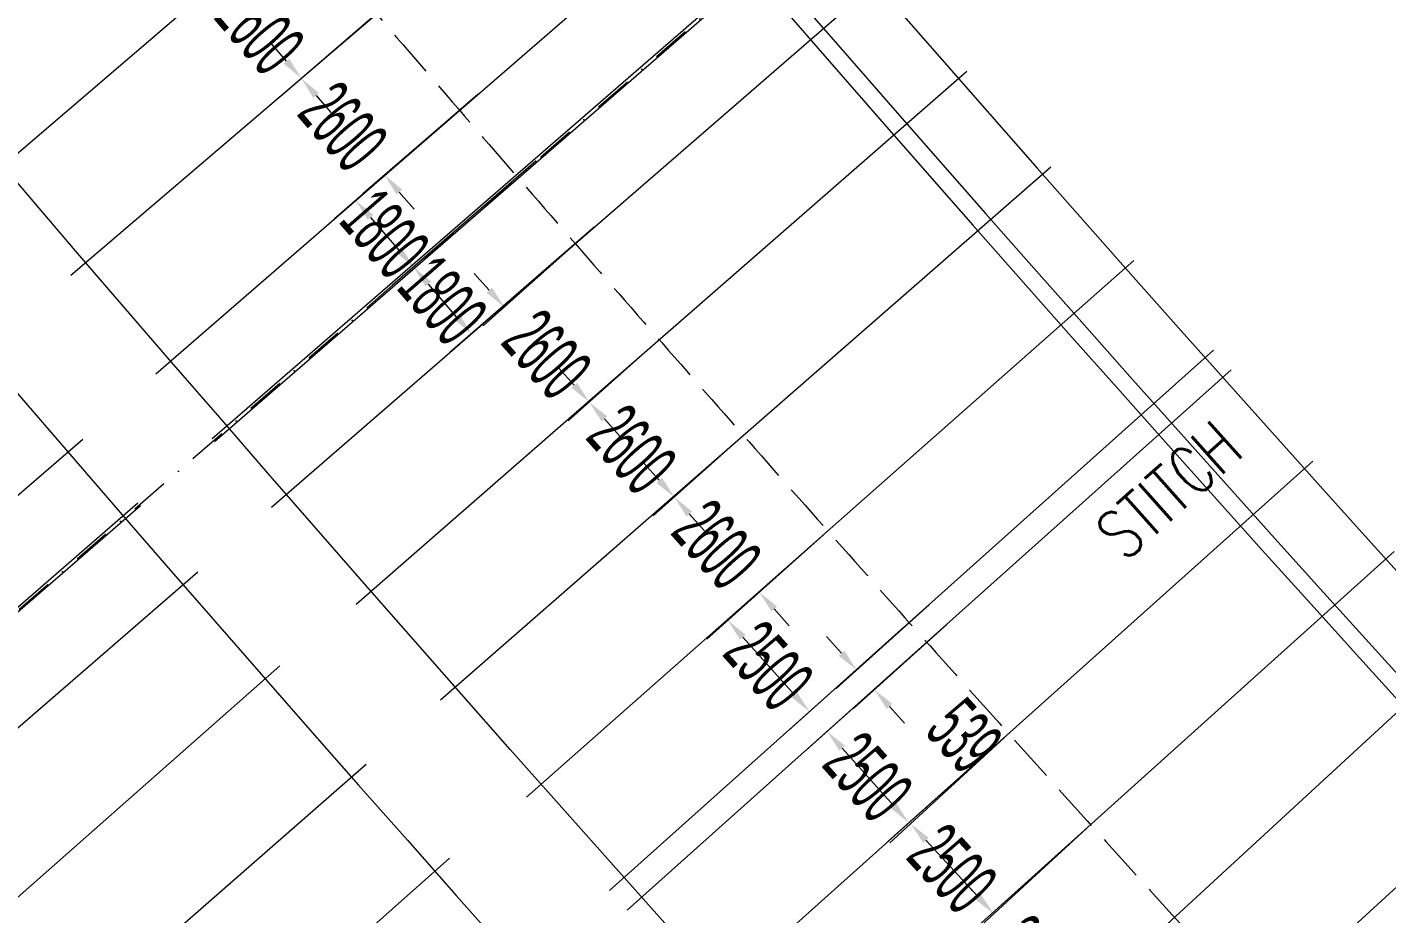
# Model space of a CAD drawing. Header units: millimetres. Extents: x 27228149 to 29012050, y 40856015 to 42918728.
# Drawn here: x 27579690 to 27607415, y 42112176 to 42130262 of the extents above; entities that cross this region are included whole.
import ezdxf

# ---------------------------------------------------------------- set-up
doc = ezdxf.new("R2010")
doc.units = ezdxf.units.MM
doc.header["$LTSCALE"] = 0.05
doc.linetypes.add('DGN Style 3', pattern=[27349.722329, 19535.51595, -7814.20638])
doc.linetypes.add('DGN Style 4', pattern=[31276.361035, 15628.41276, -7814.20638, 19.535516, -7814.20638])
doc.layers.get('Defpoints').update_dxf_attribs({"lineweight": 0})
for name, color, linetype, lineweight in [('InnerEdge_NB', 7, 'Continuous', 0), ('InnerEdge_SB', 7, 'Continuous', 0), ('OuterEdge_SB', 7, 'Continuous', 0), ('PlacementCurve_NB', 1, 'DGN Style 3', 0), ('PlacementCurve_SB', 1, 'DGN Style 3', 0), ('S-_ANOT----_A-', 7, 'Continuous', 0), ('S-_ANOT----_T-', 7, 'Continuous', 0), ('S-_GRIDLINE_E- Adjusted', 6, 'DGN Style 4', 0), ('S-_SEG-----_E-NB', 3, 'Continuous', 13), ('S-_SEG-----_E-SB', 3, 'Continuous', 13), ('S-_WALLLBW-_E-', 40, 'Continuous', 13)]:
    doc.layers.add(name, color=color, linetype=linetype, lineweight=lineweight)
doc.styles.add('Styletxt', font='txt.shx')
doc.styles.add('StyleWORKING', font='WORKING.shx')
doc.dimstyles.new('dim300', dxfattribs={"dimtxt": 750, "dimasz": 750, "dimexe": 375, "dimexo": 375, "dimgap": 375, "dimtad": 1, "dimdec": 0, "dimzin": 11, "dimdsep": 46, "dimtxsty": 'StyleWORKING', "dimsah": 1, "dimcen": 0.09, "dimclrd": 7, "dimclre": 7, "dimadec": 4, "dimazin": 3, "dimtfac": 1, "dimtdec": 0, "dimtmove": 0, "dimatfit": 3, "dimfxl": 1, "dimtolj": 1, "dimtzin": 0, "dimlwd": 0, "dimlwe": 0, "dimarcsym": 0})

# ---------------------------------------------------------------- blocks, each defined once
blk = doc.blocks.new('*D36')
at = {"layer": 'Defpoints', "color": 0, "linetype": 'Continuous', "transparency": 16777216}
for p in [(27588974, 42128971), (27590156, 42127613), (27587569, 42125369)]:
    blk.add_point(p, dxfattribs=at)
at = {"layer": 'S-_ANOT----_A-', "linetype": 'Continuous', "transparency": 16777216}
for p, q in [((27588887, 42128896), (27585955, 42126353)), ((27590069, 42127538), (27587135, 42124993))]:
    blk.add_line(p, q, dxfattribs=at)
at = {"layer": 'S-_ANOT----_A-', "color": 7, "linetype": 'Continuous', "lineweight": 0, "transparency": 16777216}
blk.add_line((27586691, 42126382), (27587268, 42125717), dxfattribs=at)
at = {"layer": 'S-_ANOT----_A-', "color": 7, "linetype": 'Continuous', "transparency": 16777216}
for points in [[(27586749, 42126432), (27586633, 42126332), (27586390, 42126729)], [(27587326, 42125767), (27587210, 42125667), (27587569, 42125369)]]:
    blk.add_solid(points, dxfattribs=at)
at = {"layer": 'S-_ANOT----_A-', "color": 0, "linetype": 'Continuous', "transparency": 16777216, "insert": (27586981, 42126050), "char_height": 1150, "attachment_point": 5, "rotation": 310.9396, "style": 'StyleWORKING'}
blk.add_mtext('\\A1;{\\W0.47826;\\C0;1800}', dxfattribs=at)
blk = doc.blocks.new('*D37')
at = {"layer": 'Defpoints', "color": 0, "linetype": 'Continuous', "transparency": 16777216}
for p in [(27590156, 42127613), (27591341, 42126258), (27587569, 42125369)]:
    blk.add_point(p, dxfattribs=at)
at = {"layer": 'S-_ANOT----_A-', "linetype": 'Continuous', "transparency": 16777216}
for p, q in [((27590069, 42127538), (27587135, 42124993)), ((27591254, 42126183), (27588314, 42123633))]:
    blk.add_line(p, q, dxfattribs=at)
at = {"layer": 'S-_ANOT----_A-', "color": 7, "linetype": 'Continuous', "lineweight": 0, "transparency": 16777216}
blk.add_line((27588447, 42124357), (27587871, 42125022), dxfattribs=at)
at = {"layer": 'S-_ANOT----_A-', "color": 7, "linetype": 'Continuous', "transparency": 16777216}
for points in [[(27587929, 42125072), (27587813, 42124972), (27587569, 42125369)], [(27588505, 42124408), (27588389, 42124307), (27588749, 42124010)]]:
    blk.add_solid(points, dxfattribs=at)
at = {"layer": 'S-_ANOT----_A-', "color": 0, "linetype": 'Continuous', "transparency": 16777216, "insert": (27588160, 42124691), "char_height": 1150, "attachment_point": 5, "rotation": 310.9396, "style": 'StyleWORKING'}
blk.add_mtext('\\A1;{\\W0.47826;\\C0;1800}', dxfattribs=at)
blk = doc.blocks.new('*D443')
at = {"layer": 'Defpoints', "color": 0, "linetype": 'Continuous', "transparency": 16777216}
for p in [(27585118, 42132510), (27586809, 42130535), (27585281, 42129218)]:
    blk.add_point(p, dxfattribs=at)
at = {"layer": 'S-_ANOT----_A-', "linetype": 'Continuous', "transparency": 16777216}
for p, q in [((27585031, 42132435), (27583148, 42130813)), ((27586722, 42130460), (27584845, 42128843))]:
    blk.add_line(p, q, dxfattribs=at)
at = {"layer": 'S-_ANOT----_A-', "color": 7, "linetype": 'Continuous', "lineweight": 0, "transparency": 16777216}
for p, q in [((27583283, 42131537), (27582983, 42131885)), ((27585581, 42128870), (27585881, 42128521))]:
    blk.add_line(p, q, dxfattribs=at)
at = {"layer": 'S-_ANOT----_A-', "color": 7, "linetype": 'Continuous', "transparency": 16777216}
for points in [[(27583342, 42131587), (27583225, 42131487), (27583584, 42131188)], [(27585639, 42128920), (27585523, 42128820), (27585281, 42129218)]]:
    blk.add_solid(points, dxfattribs=at)
at = {"layer": 'S-_ANOT----_A-', "color": 0, "linetype": 'Continuous', "transparency": 16777216, "insert": (27584433, 42130204), "char_height": 1150, "attachment_point": 5, "rotation": 310.7398, "style": 'StyleWORKING'}
blk.add_mtext('\\A1;{\\W0.47826;\\C0;2600}', dxfattribs=at)
blk = doc.blocks.new('*D444')
at = {"layer": 'Defpoints', "color": 0, "linetype": 'Continuous', "transparency": 16777216}
for p in [(27590865, 42125845), (27592576, 42123887), (27591152, 42122615)]:
    blk.add_point(p, dxfattribs=at)
at = {"layer": 'S-_ANOT----_A-', "linetype": 'Continuous', "transparency": 16777216}
for p, q in [((27590779, 42125769), (27588991, 42124170)), ((27592490, 42123811), (27590724, 42122232))]:
    blk.add_line(p, q, dxfattribs=at)
at = {"layer": 'S-_ANOT----_A-', "color": 7, "linetype": 'Continuous', "lineweight": 0, "transparency": 16777216}
for p, q in [((27589113, 42124896), (27588806, 42125239)), ((27591459, 42122272), (27591765, 42121929))]:
    blk.add_line(p, q, dxfattribs=at)
at = {"layer": 'S-_ANOT----_A-', "color": 7, "linetype": 'Continuous', "transparency": 16777216}
for points in [[(27589170, 42124947), (27589056, 42124845), (27589419, 42124553)], [(27591516, 42122323), (27591402, 42122221), (27591152, 42122615)]]:
    blk.add_solid(points, dxfattribs=at)
at = {"layer": 'S-_ANOT----_A-', "color": 0, "linetype": 'Continuous', "transparency": 16777216, "insert": (27590287, 42123585), "char_height": 1150, "attachment_point": 5, "rotation": 311.7998, "style": 'StyleWORKING'}
blk.add_mtext('\\A1;{\\W0.47826;\\C0;2600}', dxfattribs=at)
blk = doc.blocks.new('*D445')
at = {"layer": 'Defpoints', "color": 0, "linetype": 'Continuous', "transparency": 16777216}
for p in [(27592576, 42123887), (27594292, 42121934), (27592885, 42120677)]:
    blk.add_point(p, dxfattribs=at)
at = {"layer": 'S-_ANOT----_A-', "linetype": 'Continuous', "transparency": 16777216}
for p, q in [((27592490, 42123811), (27590724, 42122232)), ((27594206, 42121858), (27592457, 42120293))]:
    blk.add_line(p, q, dxfattribs=at)
at = {"layer": 'S-_ANOT----_A-', "color": 7, "linetype": 'Continuous', "lineweight": 0, "transparency": 16777216}
for p, q in [((27590846, 42122958), (27590539, 42123301)), ((27593192, 42120334), (27593498, 42119991))]:
    blk.add_line(p, q, dxfattribs=at)
at = {"layer": 'S-_ANOT----_A-', "color": 7, "linetype": 'Continuous', "transparency": 16777216}
for points in [[(27590903, 42123009), (27590789, 42122907), (27591152, 42122615)], [(27593249, 42120385), (27593135, 42120283), (27592885, 42120677)]]:
    blk.add_solid(points, dxfattribs=at)
at = {"layer": 'S-_ANOT----_A-', "color": 0, "linetype": 'Continuous', "transparency": 16777216, "insert": (27592020, 42121647), "char_height": 1150, "attachment_point": 5, "rotation": 311.7998, "style": 'StyleWORKING'}
blk.add_mtext('\\A1;{\\W0.47826;\\C0;2600}', dxfattribs=at)
blk = doc.blocks.new('*D446')
at = {"layer": 'Defpoints', "color": 0, "linetype": 'Continuous', "transparency": 16777216}
for p in [(27594292, 42121934), (27596014, 42119986), (27594618, 42118738)]:
    blk.add_point(p, dxfattribs=at)
at = {"layer": 'S-_ANOT----_A-', "linetype": 'Continuous', "transparency": 16777216}
for p, q in [((27594206, 42121858), (27592457, 42120293)), ((27595928, 42119910), (27594189, 42118355))]:
    blk.add_line(p, q, dxfattribs=at)
at = {"layer": 'S-_ANOT----_A-', "color": 7, "linetype": 'Continuous', "lineweight": 0, "transparency": 16777216}
for p, q in [((27592579, 42121020), (27592272, 42121362)), ((27594925, 42118395), (27595231, 42118053))]:
    blk.add_line(p, q, dxfattribs=at)
at = {"layer": 'S-_ANOT----_A-', "color": 7, "linetype": 'Continuous', "transparency": 16777216}
for points in [[(27592636, 42121071), (27592521, 42120968), (27592885, 42120677)], [(27594982, 42118447), (27594868, 42118344), (27594618, 42118738)]]:
    blk.add_solid(points, dxfattribs=at)
at = {"layer": 'S-_ANOT----_A-', "color": 0, "linetype": 'Continuous', "transparency": 16777216, "insert": (27593753, 42119708), "char_height": 1150, "attachment_point": 5, "rotation": 311.7998, "style": 'StyleWORKING'}
blk.add_mtext('\\A1;{\\W0.47826;\\C0;2600}', dxfattribs=at)
blk = doc.blocks.new('*D447')
at = {"layer": 'Defpoints', "color": 0, "linetype": 'Continuous', "transparency": 16777216}
for p in [(27596014, 42119986), (27593975, 42118164), (27597675, 42118118)]:
    blk.add_point(p, dxfattribs=at)
at = {"layer": 'S-_ANOT----_A-', "linetype": 'Continuous', "transparency": 16777216}
for p, q in [((27595928, 42119910), (27593546, 42117780)), ((27597589, 42118041), (27595213, 42115917))]:
    blk.add_line(p, q, dxfattribs=at)
at = {"layer": 'S-_ANOT----_A-', "color": 7, "linetype": 'Continuous', "lineweight": 0, "transparency": 16777216}
blk.add_line((27595335, 42116643), (27594282, 42117821), dxfattribs=at)
at = {"layer": 'S-_ANOT----_A-', "color": 7, "linetype": 'Continuous', "transparency": 16777216}
for points in [[(27594339, 42117872), (27594225, 42117769), (27593975, 42118164)], [(27595392, 42116694), (27595278, 42116592), (27595641, 42116300)]]:
    blk.add_solid(points, dxfattribs=at)
at = {"layer": 'S-_ANOT----_A-', "color": 0, "linetype": 'Continuous', "transparency": 16777216, "insert": (27594809, 42117233), "char_height": 1150, "attachment_point": 5, "rotation": 311.7998, "style": 'StyleWORKING'}
blk.add_mtext('\\A1;{\\W0.47826;\\C0;2500}', dxfattribs=at)
blk = doc.blocks.new('*D448')
at = {"layer": 'Defpoints', "color": 0, "linetype": 'Continuous', "transparency": 16777216}
for p in [(27599701, 42115853), (27597706, 42114014), (27601374, 42113995)]:
    blk.add_point(p, dxfattribs=at)
at = {"layer": 'S-_ANOT----_A-', "linetype": 'Continuous', "transparency": 16777216}
for p, q in [((27599617, 42115775), (27597283, 42113625)), ((27601289, 42113917), (27598977, 42111786))]:
    blk.add_line(p, q, dxfattribs=at)
at = {"layer": 'S-_ANOT----_A-', "color": 7, "linetype": 'Continuous', "lineweight": 0, "transparency": 16777216}
blk.add_line((27599088, 42112514), (27598018, 42113676), dxfattribs=at)
at = {"layer": 'S-_ANOT----_A-', "color": 7, "linetype": 'Continuous', "transparency": 16777216}
for points in [[(27598074, 42113728), (27597961, 42113624), (27597706, 42114014)], [(27599144, 42112566), (27599032, 42112462), (27599400, 42112176)]]:
    blk.add_solid(points, dxfattribs=at)
at = {"layer": 'S-_ANOT----_A-', "color": 0, "linetype": 'Continuous', "transparency": 16777216, "insert": (27598554, 42113096), "char_height": 1150, "attachment_point": 5, "rotation": 312.6594, "style": 'StyleWORKING'}
blk.add_mtext('\\A1;{\\W0.47826;\\C0;2500}', dxfattribs=at)
blk = doc.blocks.new('*D449')
at = {"layer": 'Defpoints', "color": 0, "linetype": 'Continuous', "transparency": 16777216}
for p in [(27601374, 42113995), (27599400, 42112176), (27603085, 42112105)]:
    blk.add_point(p, dxfattribs=at)
at = {"layer": 'S-_ANOT----_A-', "linetype": 'Continuous', "transparency": 16777216}
for p, q in [((27601289, 42113917), (27598977, 42111786)), ((27603001, 42112027), (27600705, 42109911))]:
    blk.add_line(p, q, dxfattribs=at)
at = {"layer": 'S-_ANOT----_A-', "color": 7, "linetype": 'Continuous', "lineweight": 0, "transparency": 16777216}
for p, q in [((27599088, 42112514), (27598776, 42112852)), ((27601439, 42109962), (27601751, 42109624))]:
    blk.add_line(p, q, dxfattribs=at)
at = {"layer": 'S-_ANOT----_A-', "color": 7, "linetype": 'Continuous', "transparency": 16777216}
for points in [[(27599144, 42112566), (27599032, 42112462), (27599400, 42112176)], [(27601496, 42110014), (27601383, 42109910), (27601128, 42110301)]]:
    blk.add_solid(points, dxfattribs=at)
at = {"layer": 'S-_ANOT----_A-', "color": 0, "linetype": 'Continuous', "transparency": 16777216, "insert": (27600265, 42111239), "char_height": 1150, "attachment_point": 5, "rotation": 312.6594, "style": 'StyleWORKING'}
blk.add_mtext('\\A1;{\\W0.47826;\\C0;2550}', dxfattribs=at)
blk = doc.blocks.new('*D863')
at = {"layer": 'Defpoints', "color": 0, "linetype": 'Continuous', "transparency": 16777216}
for p in [(27598166, 42118557), (27598527, 42118157), (27596605, 42117149)]:
    blk.add_point(p, dxfattribs=at)
at = {"layer": 'S-_ANOT----_A-', "linetype": 'Continuous', "transparency": 16777216}
for p, q in [((27598081, 42118480), (27596179, 42116764)), ((27598442, 42118080), (27596540, 42116364))]:
    blk.add_line(p, q, dxfattribs=at)
at = {"layer": 'S-_ANOT----_A-', "color": 7, "linetype": 'Continuous', "lineweight": 0, "transparency": 16777216}
for p, q in [((27596297, 42117491), (27595989, 42117832)), ((27597275, 42116408), (27597583, 42116066))]:
    blk.add_line(p, q, dxfattribs=at)
at = {"layer": 'S-_ANOT----_A-', "color": 7, "linetype": 'Continuous', "transparency": 16777216}
for points in [[(27596354, 42117542), (27596240, 42117439), (27596605, 42117149)], [(27597332, 42116459), (27597218, 42116356), (27596967, 42116749)]]:
    blk.add_solid(points, dxfattribs=at)
at = {"layer": 'S-_ANOT----_A-', "color": 0, "linetype": 'Continuous', "transparency": 16777216, "insert": (27598800, 42115807), "char_height": 1150, "attachment_point": 5, "rotation": 312.0598, "style": 'StyleWORKING'}
blk.add_mtext('\\A1;{\\W0.47826;\\C0;539}', dxfattribs=at)
blk = doc.blocks.new('*D1108')
at = {"layer": 'Defpoints', "color": 0, "linetype": 'Continuous', "transparency": 16777216}
for p in [(27586809, 42130535), (27588506, 42128565), (27586977, 42127248)]:
    blk.add_point(p, dxfattribs=at)
at = {"layer": 'S-_ANOT----_A-', "linetype": 'Continuous', "transparency": 16777216}
for p, q in [((27586722, 42130460), (27584845, 42128843)), ((27588419, 42128490), (27586542, 42126873))]:
    blk.add_line(p, q, dxfattribs=at)
at = {"layer": 'S-_ANOT----_A-', "color": 7, "linetype": 'Continuous', "lineweight": 0, "transparency": 16777216}
for p, q in [((27584980, 42129567), (27584680, 42129915)), ((27587278, 42126900), (27587578, 42126551))]:
    blk.add_line(p, q, dxfattribs=at)
at = {"layer": 'S-_ANOT----_A-', "color": 7, "linetype": 'Continuous', "transparency": 16777216}
for points in [[(27585038, 42129617), (27584922, 42129517), (27585281, 42129218)], [(27587336, 42126950), (27587219, 42126850), (27586977, 42127248)]]:
    blk.add_solid(points, dxfattribs=at)
at = {"layer": 'S-_ANOT----_A-', "color": 0, "linetype": 'Continuous', "transparency": 16777216, "insert": (27586130, 42128234), "char_height": 1150, "attachment_point": 5, "rotation": 310.7398, "style": 'StyleWORKING'}
blk.add_mtext('\\A1;{\\W0.47826;\\C0;2600}', dxfattribs=at)
blk = doc.blocks.new('*D1109')
at = {"layer": 'Defpoints', "color": 0, "linetype": 'Continuous', "transparency": 16777216}
for p in [(27598034, 42117716), (27596001, 42115898), (27599700, 42115852)]:
    blk.add_point(p, dxfattribs=at)
at = {"layer": 'S-_ANOT----_A-', "linetype": 'Continuous', "transparency": 16777216}
for p, q in [((27597948, 42117639), (27595572, 42115515)), ((27599615, 42115776), (27597238, 42113651))]:
    blk.add_line(p, q, dxfattribs=at)
at = {"layer": 'S-_ANOT----_A-', "color": 7, "linetype": 'Continuous', "lineweight": 0, "transparency": 16777216}
blk.add_line((27597361, 42114377), (27596307, 42115555), dxfattribs=at)
at = {"layer": 'S-_ANOT----_A-', "color": 7, "linetype": 'Continuous', "transparency": 16777216}
for points in [[(27596365, 42115606), (27596250, 42115504), (27596001, 42115898)], [(27597418, 42114428), (27597303, 42114326), (27597667, 42114034)]]:
    blk.add_solid(points, dxfattribs=at)
at = {"layer": 'S-_ANOT----_A-', "color": 0, "linetype": 'Continuous', "transparency": 16777216, "insert": (27596835, 42114967), "char_height": 1150, "attachment_point": 5, "rotation": 311.7998, "style": 'StyleWORKING'}
blk.add_mtext('\\A1;{\\W0.47826;\\C0;2500}', dxfattribs=at)

msp = doc.modelspace()

# ---------------------------------------------------------------- linework, layer by layer
at = {"layer": 'InnerEdge_NB'}
msp.add_lwpolyline([(27283724.5, 42878514.7, -0.0568157), (27345588.8, 42682480.7), (27368075.3, 42566916.3, 0.0263705), (27393633.3, 42464653, 0.0426618), (27458420.2, 42303807.1, 0.1075608), (27699785.7, 42006839.6, 0.026969), (27783127.3, 41947329.2), (27839783.5, 41911319.6)], format="xyb", dxfattribs=at)
at = {"layer": 'InnerEdge_SB', "extrusion": (0, 0, -1)}
msp.add_lwpolyline([(-27784629.2, 41949692.3, 0.026969), (-27701533.2, 42009027.3, 0.1075608), (-27460918.9, 42305070.6, 0.0691101), (-27370363.7, 42569291.8)], format="xyb", dxfattribs=at)
at = {"layer": 'OuterEdge_SB'}
msp.add_arc((28261355.6, 42709836.2), 882808.3, 206.7701516, 231.3876643, dxfattribs=at)
at = {"layer": 'PlacementCurve_NB'}
msp.add_lwpolyline([(27288809.3, 42846343.4, -0.0480477), (27337834.2, 42680971.8), (27359958.8, 42567267.3, 0.0690894), (27451045.4, 42301107.2, 0.1079959), (27694979, 42000696.1, 0.0193193), (27725549.4, 41977271, 0.0146476), (27778701.6, 41940923.9), (27835716.4, 41904662.4)], format="xyb", dxfattribs=at)
at = {"layer": 'PlacementCurve_SB'}
msp.add_lwpolyline([(27305541.4, 42854039, -0.0482858), (27355899.2, 42684467.3), (27377998.9, 42570890.3, 0.0688708), (27467496.8, 42309348.2, 0.1110949), (27715510, 42007942.3, 0.028125), (27802629.8, 41947720.4), (27845874.9, 41921290)], format="xyb", dxfattribs=at)
at = {"layer": 'S-_GRIDLINE_E- Adjusted'}
msp.add_line((27566530.3, 42107119.4), (27626094.5, 42158787.6), dxfattribs=at)
at = {"layer": 'S-_SEG-----_E-NB'}
for p, q in [((27570490.2, 42112967.3), (27580823.4, 42121855.2)), ((27571716.3, 42111684.1), (27581947.7, 42120559.2)), ((27571768.2, 42111629.8), (27581996.8, 42120502.6)), ((27572991.4, 42110349.6), (27583166.5, 42119154.3)), ((27574768.6, 42108340.7), (27584842.7, 42117235.2)), ((27576495.3, 42106388.7), (27586603.9, 42115230.6)), ((27578266.4, 42104386.5), (27588300.5, 42113310.9))]:
    msp.add_line(p, q, dxfattribs=at)
at = {"layer": 'S-_SEG-----_E-SB'}
for p, q in [((27578888.7, 42127177.5), (27591446.6, 42137926.7)), ((27580579.8, 42125202.6), (27593137.7, 42135951.8)), ((27582313.2, 42123190.2), (27594797.4, 42134024.9)), ((27583458.5, 42121869.8), (27595945.4, 42132701.4)), ((27583507.7, 42121813.1), (27595994.6, 42132644.7)), ((27584672.1, 42120470.7), (27597156.3, 42131305.5)), ((27586400.4, 42118492.2), (27598848.8, 42129368.1)), ((27588116.5, 42116539.2), (27600565.1, 42127415)), ((27589868.7, 42114556.8), (27602256.3, 42125501.9)), ((27591563.7, 42112650.2), (27603882.9, 42123672.3)), ((27591922.6, 42112248), (27604241.7, 42123270)), ((27593591, 42110384.2), (27605908.3, 42121408.3)), ((27595278.5, 42108509.8), (27607566, 42119567.1)), ((27597054.4, 42106548.5), (27609212.1, 42117748.9)), ((27598788.3, 42104644.7), (27610979.7, 42115807.8))]:
    msp.add_line(p, q, dxfattribs=at)
at = {"layer": 'S-_WALLLBW-_E-'}
for radius in [881058.3, 882458.3]:
    msp.add_arc((28261355.6, 42709836.2), radius, 206.7701516, 231.3876645, dxfattribs=at)

# ---------------------------------------------------------------- texts
at = {"layer": 'S-_ANOT----_T-', "linetype": 'Continuous', "style": 'Styletxt', "width": 0.75}
msp.add_text('STITCH', height=1000, rotation=41.89775, dxfattribs=at).set_placement((27602074.9, 42119343.1))

# ---------------------------------------------------------------- dimensions: what is measured, and where the dimension line sits
at = {"layer": 'S-_ANOT----_A-', "linetype": 'Continuous'}
for base, p1, p2, angle, override, picture, middle, turn in [((27585280.5, 42129218.1), (27585118.2, 42132509.8), (27586809.2, 42130534.8), 130.73981, {"dimscale": 1000, "dimtxt": 1.15, "dimasz": 0.46, "dimexe": 0.575, "dimexo": 0.115, "dimgap": 0.2875, "dimtad": 1, "dimjust": 0, "dimtih": 0, "dimtoh": 0, "dimlfac": 1, "dimsah": 1, "dimcen": 0, "dimse1": 0, "dimse2": 0, "dimclre": 256, "dimclrt": 0, "dimtol": 0, "dimtfac": 1, "dimtofl": 0, "dimtmove": 2, "dimatfit": 3, "dimfrac": 0, "dimtolj": 1, "dimlwe": 65535}, '*D443', (27584433.2, 42130204), 310.73981), ((27586977.4, 42127248.1), (27586809.2, 42130534.8), (27588506.1, 42128564.9), 130.73981, {"dimscale": 1000, "dimtxt": 1.15, "dimasz": 0.46, "dimexe": 0.575, "dimexo": 0.115, "dimgap": 0.2875, "dimtad": 1, "dimjust": 0, "dimtih": 0, "dimtoh": 0, "dimlfac": 1, "dimsah": 1, "dimcen": 0, "dimse1": 0, "dimse2": 0, "dimclre": 256, "dimclrt": 0, "dimtol": 0, "dimtfac": 1, "dimtofl": 0, "dimtmove": 2, "dimatfit": 3, "dimfrac": 0, "dimtolj": 1, "dimlwe": 65535}, '*D1108', (27586130, 42128234), 310.73981), ((27587569.3, 42125369.4), (27588974.2, 42128971.1), (27590156.2, 42127613.4), 310.93957, {"dimscale": 1000, "dimtxt": 1.15, "dimasz": 0.46, "dimexe": 0.575, "dimexo": 0.115, "dimgap": 0.2875, "dimtad": 1, "dimtih": 0, "dimtoh": 0, "dimlfac": 1, "dimsah": 1, "dimcen": 0, "dimse1": 0, "dimse2": 0, "dimclre": 256, "dimclrt": 0, "dimtol": 0, "dimtfac": 1, "dimtofl": 0, "dimtmove": 2, "dimatfit": 3, "dimfrac": 0, "dimtolj": 1, "dimlwe": 65535}, '*D36', (27586980.6, 42126050.3), 310.93957), ((27587569.3, 42125369.4), (27591340.8, 42126258.4), (27590156.2, 42127613.4), 130.93957, {"dimscale": 1000, "dimtxt": 1.15, "dimasz": 0.46, "dimexe": 0.575, "dimexo": 0.115, "dimgap": 0.2875, "dimtad": 1, "dimtih": 0, "dimtoh": 0, "dimlfac": 1, "dimsah": 1, "dimcen": 0, "dimse1": 0, "dimse2": 0, "dimclre": 256, "dimclrt": 0, "dimtol": 0, "dimtfac": 1, "dimtofl": 0, "dimtmove": 2, "dimatfit": 3, "dimfrac": 0, "dimtolj": 1, "dimlwe": 65535}, '*D37', (27588160, 42124690.6), 310.93957), ((27591152.3, 42122614.8), (27590865, 42125845.4), (27592575.5, 42123887.3), 131.79983, {"dimscale": 1000, "dimtxt": 1.15, "dimasz": 0.46, "dimexe": 0.575, "dimexo": 0.115, "dimgap": 0.2875, "dimtad": 1, "dimjust": 0, "dimtih": 0, "dimtoh": 0, "dimlfac": 1, "dimsah": 1, "dimcen": 0, "dimse1": 0, "dimse2": 0, "dimclre": 256, "dimclrt": 0, "dimtol": 0, "dimtfac": 1, "dimtofl": 0, "dimtmove": 2, "dimatfit": 3, "dimfrac": 0, "dimtolj": 1, "dimlwe": 65535}, '*D444', (27590286.9, 42123584.8), 311.79983), ((27592885.2, 42120676.6), (27592575.5, 42123887.3), (27594291.8, 42121934.3), 131.79983, {"dimscale": 1000, "dimtxt": 1.15, "dimasz": 0.46, "dimexe": 0.575, "dimexo": 0.115, "dimgap": 0.2875, "dimtad": 1, "dimjust": 0, "dimtih": 0, "dimtoh": 0, "dimlfac": 1, "dimsah": 1, "dimcen": 0, "dimse1": 0, "dimse2": 0, "dimclre": 256, "dimclrt": 0, "dimtol": 0, "dimtfac": 1, "dimtofl": 0, "dimtmove": 2, "dimatfit": 3, "dimfrac": 0, "dimtolj": 1, "dimlwe": 65535}, '*D445', (27592019.7, 42121646.6), 311.79983), ((27594618.1, 42118738.4), (27594291.8, 42121934.3), (27596013.7, 42119986.2), 131.79983, {"dimscale": 1000, "dimtxt": 1.15, "dimasz": 0.46, "dimexe": 0.575, "dimexo": 0.115, "dimgap": 0.2875, "dimtad": 1, "dimjust": 0, "dimtih": 0, "dimtoh": 0, "dimlfac": 1, "dimsah": 1, "dimcen": 0, "dimse1": 0, "dimse2": 0, "dimclre": 256, "dimclrt": 0, "dimtol": 0, "dimtfac": 1, "dimtofl": 0, "dimtmove": 2, "dimatfit": 3, "dimfrac": 0, "dimtolj": 1, "dimlwe": 65535}, '*D446', (27593752.7, 42119708.4), 311.79983), ((27593975.1, 42118163.5), (27597674.8, 42118117.8), (27596013.7, 42119986.2), 131.79983, {"dimscale": 1000, "dimtxt": 1.15, "dimasz": 0.46, "dimexe": 0.575, "dimexo": 0.115, "dimgap": 0.2875, "dimtad": 1, "dimtih": 0, "dimtoh": 0, "dimlfac": 1, "dimsah": 1, "dimcen": 0, "dimse1": 0, "dimse2": 0, "dimclre": 256, "dimclrt": 0, "dimtol": 0, "dimtfac": 1, "dimtofl": 0, "dimtmove": 2, "dimatfit": 3, "dimfrac": 0, "dimtolj": 1, "dimlwe": 65535}, '*D447', (27594809.3, 42117232.6), 311.79983), ((27596605.5, 42117149.3), (27598527.1, 42118157.2), (27598166, 42118557.3), 132.0598, {"dimscale": 1000, "dimtxt": 1.15, "dimasz": 0.46, "dimexe": 0.575, "dimexo": 0.115, "dimgap": 0.2875, "dimtad": 1, "dimtih": 0, "dimtoh": 0, "dimlfac": 1, "dimsah": 1, "dimcen": 0, "dimse1": 0, "dimse2": 0, "dimclre": 256, "dimclrt": 0, "dimtol": 0, "dimtfac": 1, "dimtofl": 0, "dimtmove": 2, "dimatfit": 3, "dimfrac": 0, "dimtolj": 1, "dimlwe": 65535}, '*D863', (27598800, 42115807), 312.0598), ((27596000.8, 42115898.1), (27599700.5, 42115852.4), (27598034.1, 42117716.1), 131.79983, {"dimscale": 1000, "dimtxt": 1.15, "dimasz": 0.46, "dimexe": 0.575, "dimexo": 0.115, "dimgap": 0.2875, "dimtad": 1, "dimtih": 0, "dimtoh": 0, "dimlfac": 1, "dimsah": 1, "dimcen": 0, "dimse1": 0, "dimse2": 0, "dimclre": 256, "dimclrt": 0, "dimtol": 0, "dimtfac": 1, "dimtofl": 0, "dimtmove": 2, "dimatfit": 3, "dimfrac": 0, "dimtolj": 1, "dimlwe": 65535}, '*D1109', (27596835, 42114967.2), 311.79983), ((27597705.8, 42114014.2), (27601373.8, 42113994.9), (27599701.1, 42115852.9), 132.65939, {"dimscale": 1000, "dimtxt": 1.15, "dimasz": 0.46, "dimexe": 0.575, "dimexo": 0.115, "dimgap": 0.2875, "dimtad": 1, "dimtih": 0, "dimtoh": 0, "dimlfac": 1, "dimsah": 1, "dimcen": 0, "dimse1": 0, "dimse2": 0, "dimclre": 256, "dimclrt": 0, "dimtol": 0, "dimtfac": 1, "dimtofl": 0, "dimtmove": 2, "dimatfit": 3, "dimfrac": 0, "dimtolj": 1, "dimlwe": 65535}, '*D448', (27598553.8, 42113096), 312.65939), ((27599399.8, 42112175.9), (27603085.3, 42112104.6), (27601373.8, 42113994.9), 132.65939, {"dimscale": 1000, "dimtxt": 1.15, "dimasz": 0.46, "dimexe": 0.575, "dimexo": 0.115, "dimgap": 0.2875, "dimtad": 1, "dimtih": 0, "dimtoh": 0, "dimlfac": 1, "dimsah": 1, "dimcen": 0, "dimse1": 0, "dimse2": 0, "dimclre": 256, "dimclrt": 0, "dimtol": 0, "dimtfac": 1, "dimtofl": 0, "dimtmove": 2, "dimatfit": 3, "dimfrac": 0, "dimtolj": 1, "dimlwe": 65535}, '*D449', (27600264.8, 42111239.2), 312.65939)]:
    dim = msp.add_linear_dim(base=base, p1=p1, p2=p2, angle=angle, text='{\\W0.47826;\\C0;<>}', dimstyle='dim300', override=override, dxfattribs=at)
    dim.commit()
    dim.dimension.update_dxf_attribs({"geometry": picture, "text_midpoint": middle, "dimtype": 160, "text_rotation": turn})

doc.saveas('drawing.dxf')
